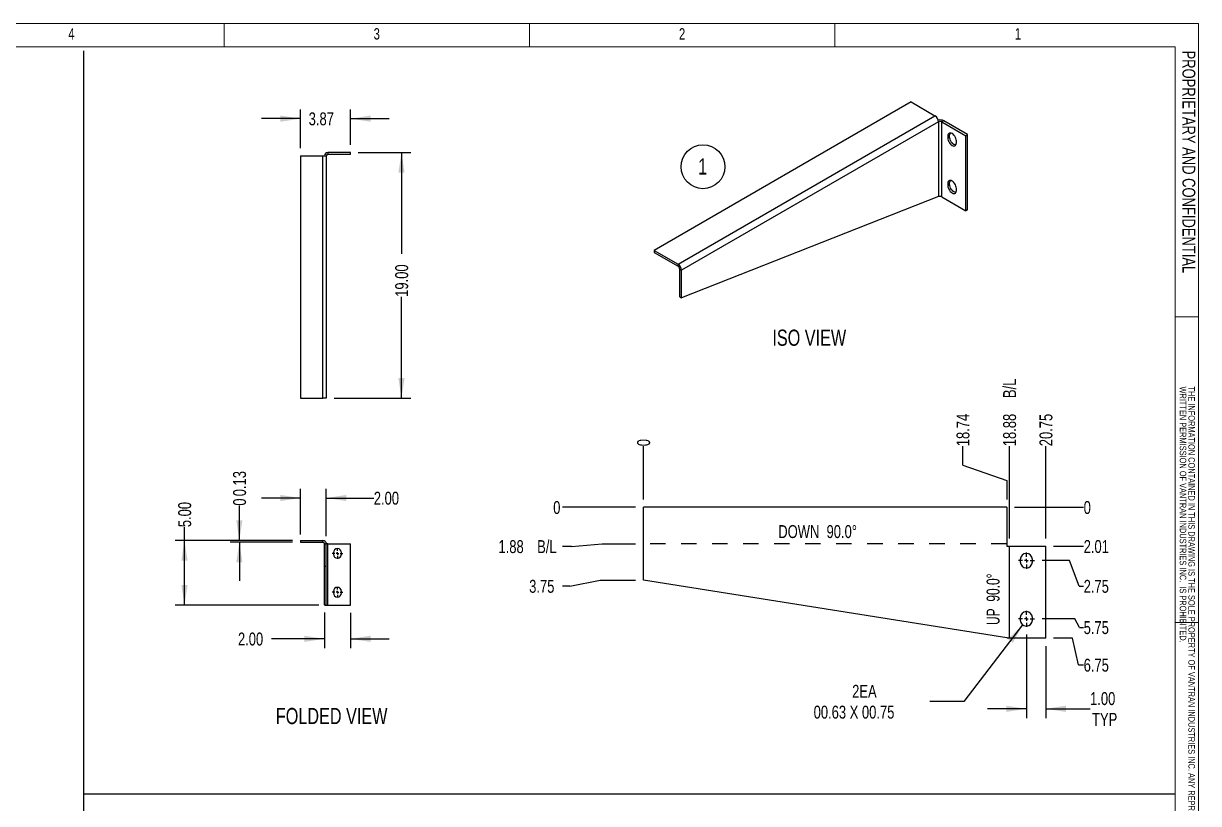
# Model space of a CAD drawing. Header units: inches. Extents: x 0 to 16.5, y 0 to 11.7.
# Drawn here: x 8.94 to 16.52, y 6.65 to 11.67 of the extents above; entities that cross this region are included whole.
import ezdxf

# ---------------------------------------------------------------- set-up
doc = ezdxf.new("R2010")
doc.units = ezdxf.units.IN
doc.header["$MEASUREMENT"] = 0
doc.linetypes.add('CENTERX2', pattern=[0.8, 0.5, -0.1, 0.1, -0.1])
doc.linetypes.add('HIDDEN', pattern=[0.075, 0.05, -0.025])
doc.layers.add('FORMAT', color=7, linetype='Continuous')
doc.styles.add('SLDTEXTSTYLE0', font='TXT', dxfattribs={"width": 0.75})
doc.styles.add('SLDTEXTSTYLE2', font='TXT', dxfattribs={"width": 0.694444})
doc.dimstyles.new('SLDDIMSTYLE10', dxfattribs={"dimtxt": 0.084961, "dimasz": 0.13, "dimexe": 0, "dimexo": 0.0625, "dimgap": 0.02124, "dimtad": 0, "dimtih": 1, "dimtoh": 1, "dimlfac": 8, "dimrnd": 1e-09, "dimzin": 12, "dimdsep": 46, "dimtxsty": 'SLDTEXTSTYLE0', "dimblk1": 'NONE', "dimblk2": 'NONE', "dimsah": 1, "dimcen": 0.09, "dimadec": 0, "dimazin": 3, "dimtfac": 1, "dimtofl": 0, "dimtmove": 0, "dimatfit": 3, "dimldrblk": 'NONE', "dimfxl": 0, "dimfrac": 2, "dimtolj": 1, "dimtzin": 12, "dimarcsym": 0})
doc.dimstyles.new('SLDDIMSTYLE11', dxfattribs={"dimtxt": 0.084961, "dimasz": 0.13, "dimexe": 0, "dimexo": 0.0625, "dimgap": 0.02124, "dimtad": 0, "dimtih": 1, "dimtoh": 1, "dimlfac": 8, "dimrnd": 1e-09, "dimzin": 12, "dimdsep": 46, "dimtxsty": 'SLDTEXTSTYLE0', "dimblk1": 'NONE', "dimblk2": 'NONE', "dimsah": 1, "dimcen": 0.09, "dimadec": 0, "dimazin": 3, "dimtfac": 1, "dimtofl": 0, "dimtmove": 0, "dimatfit": 3, "dimldrblk": 'NONE', "dimfxl": 0, "dimfrac": 2, "dimtolj": 1, "dimtzin": 12, "dimarcsym": 0})
doc.dimstyles.new('SLDDIMSTYLE12', dxfattribs={"dimtxt": 0.084961, "dimasz": 0.13, "dimexe": 0, "dimexo": 0.0625, "dimgap": 0.02124, "dimtad": 0, "dimlfac": 8, "dimrnd": 1e-09, "dimzin": 4, "dimdsep": 46, "dimtxsty": 'SLDTEXTSTYLE0', "dimsah": 1, "dimcen": 0.09, "dimadec": 0, "dimazin": 1, "dimtfac": 1, "dimtmove": 0, "dimatfit": 0, "dimfxl": 0, "dimfrac": 2, "dimtolj": 1, "dimtzin": 12, "dimarcsym": 0})
doc.dimstyles.new('SLDDIMSTYLE13', dxfattribs={"dimtxt": 0.084961, "dimasz": 0.13, "dimexe": 0, "dimexo": 0.0625, "dimgap": 0.02124, "dimtad": 0, "dimtih": 1, "dimtoh": 1, "dimlfac": 8, "dimrnd": 1e-09, "dimzin": 12, "dimdsep": 46, "dimtxsty": 'SLDTEXTSTYLE0', "dimsah": 1, "dimcen": 0, "dimadec": 0, "dimazin": 3, "dimtfac": 1, "dimtofl": 0, "dimtmove": 0, "dimatfit": 3, "dimfxl": 0, "dimfrac": 2, "dimtolj": 1, "dimtzin": 12, "dimarcsym": 0})
doc.dimstyles.new('SLDDIMSTYLE14', dxfattribs={"dimtxt": 0.084961, "dimasz": 0.13, "dimexe": 0, "dimexo": 0.0625, "dimgap": 0.02124, "dimtad": 0, "dimlfac": 12, "dimrnd": 1e-09, "dimzin": 4, "dimdsep": 46, "dimtxsty": 'SLDTEXTSTYLE0', "dimsah": 1, "dimcen": 0.09, "dimadec": 0, "dimazin": 1, "dimtfac": 1, "dimtofl": 0, "dimtmove": 0, "dimatfit": 3, "dimfxl": 0, "dimfrac": 2, "dimtolj": 1, "dimtzin": 12, "dimarcsym": 0})
doc.dimstyles.new('SLDDIMSTYLE15', dxfattribs={"dimtxt": 0.084961, "dimasz": 0.13, "dimexe": 0, "dimexo": 0.0625, "dimgap": 0.02124, "dimtad": 0, "dimlfac": 12, "dimrnd": 1e-09, "dimzin": 4, "dimdsep": 46, "dimtxsty": 'SLDTEXTSTYLE0', "dimsah": 1, "dimcen": 0.09, "dimadec": 0, "dimazin": 1, "dimtfac": 1, "dimtmove": 0, "dimatfit": 0, "dimfxl": 0, "dimfrac": 2, "dimtolj": 1, "dimtzin": 12, "dimarcsym": 0})
doc.dimstyles.new('SLDDIMSTYLE16', dxfattribs={"dimtxt": 0.084961, "dimasz": 0.13, "dimexe": 0, "dimexo": 0.0625, "dimgap": 0.02124, "dimtad": 0, "dimlfac": 12, "dimrnd": 1e-09, "dimdsep": 46, "dimtxsty": 'SLDTEXTSTYLE0', "dimsah": 1, "dimcen": 0.09, "dimadec": 0, "dimazin": 2, "dimtfac": 1, "dimtmove": 0, "dimatfit": 0, "dimfxl": 0, "dimfrac": 2, "dimtolj": 1, "dimtzin": 12, "dimarcsym": 0})
doc.dimstyles.new('SLDDIMSTYLE17', dxfattribs={"dimtxt": 0.084961, "dimasz": 0.13, "dimexe": 0, "dimexo": 0.0625, "dimgap": 0.02124, "dimtad": 0, "dimlfac": 12, "dimrnd": 1e-09, "dimzin": 12, "dimdsep": 46, "dimtxsty": 'SLDTEXTSTYLE0', "dimsah": 1, "dimcen": 0.09, "dimadec": 0, "dimazin": 3, "dimtfac": 1, "dimtmove": 0, "dimatfit": 0, "dimfxl": 0, "dimfrac": 2, "dimtolj": 1, "dimtzin": 12, "dimarcsym": 0})
doc.dimstyles.new('SLDDIMSTYLE9', dxfattribs={"dimtxt": 0.084961, "dimasz": 0.13, "dimexe": 0, "dimexo": 0.0625, "dimgap": 0.02124, "dimtad": 0, "dimtih": 1, "dimtoh": 1, "dimdec": 0, "dimlfac": 8, "dimrnd": 1e-09, "dimdsep": 46, "dimtxsty": 'SLDTEXTSTYLE0', "dimblk1": 'NONE', "dimblk2": 'NONE', "dimsah": 1, "dimcen": 0.09, "dimadec": 0, "dimazin": 2, "dimtfac": 1, "dimtdec": 0, "dimtofl": 0, "dimtmove": 0, "dimatfit": 3, "dimldrblk": 'NONE', "dimfxl": 0, "dimfrac": 2, "dimtolj": 1, "dimtzin": 12, "dimarcsym": 0})

# ---------------------------------------------------------------- blocks, each defined once
blk = doc.blocks.new('SW_NOTE_0')
at = {"color": 0, "linetype": 'Continuous', "lineweight": 0, "attachment_point": 1, "rotation": 270, "style": 'SLDTEXTSTYLE0'}
for s, insert, char_height in [('WRITTEN PERMISSION OF VANTRAN INDUSTRIES INC.  IS PROHIBITED.', (-0.0018, 0), 0.041667), ('THE INFORMATION CONTAINED IN THIS DRAWING IS THE SOLE PROPERTY OF VANTRAN INDUSTRIES INC. ANY REPRODUCTION IN PART OR AS A WHOLE WITHOUT  THE', (0.0537, 0), 0.0416667)]:
    blk.add_mtext(s, dxfattribs=dict(at, insert=insert, char_height=char_height))
blk = doc.blocks.new('Drawing View16')
at = {"color": 7, "linetype": 'Continuous', "lineweight": 25}
for p, q in [((-2.5078, 0.2422), (-2.5078, 0.7109)), ((-0.1653, 0.7109), (-2.5078, 0.7109)), ((-0.1653, 0.7109), (-0.1653, 0.4597)), ((-0.1653, 0.4597), (0.0859, 0.4597)), ((0.0859, -0.1328), (0.0859, 0.4597)), ((-0.0781, 0.375), (-0.0781, 0.3594)), ((0, 0.3594), (0, 0.375)), ((-0.1653, -0.1303), (-2.5078, 0.2422)), ((-0.0781, 0), (-0.0781, -0.0156)), ((0, -0.0156), (0, 0)), ((0.0859, -0.1328), (-0.1545, -0.1328))]:
    blk.add_line(p, q, dxfattribs=at)
for centre, start, end in [((-0.0391, 0.375), 0, 180), ((-0.0391, 0.3594), 180, 0), ((-0.0391, 0), 0, 180), ((-0.0391, -0.0156), 180, 0)]:
    blk.add_arc(centre, 0.0391, start, end, dxfattribs=at)
blk.add_open_spline([(-0.1545, -0.1328), (-0.1552, -0.1327), (-0.1567, -0.1323), (-0.1592, -0.1318), (-0.1621, -0.1311), (-0.1642, -0.1306), (-0.1653, -0.1303)], degree=3, knots=[0, 0, 0, 0, 0.193839, 0.425111, 0.693829, 1, 1, 1, 1], dxfattribs=at)
blk = doc.blocks.new('_D_18')
at = {"layer": 'FORMAT'}
blk.add_line((12.9381, 8.6064), (12.9381, 8.9501), dxfattribs=at)
at = {"layer": 'FORMAT', "insert": (12.8977, 8.9501), "char_height": 0.0833, "attachment_point": 1, "rotation": 90, "style": 'SLDTEXTSTYLE0'}
blk.add_mtext('0', dxfattribs=at)
blk = doc.blocks.new('_None')
blk = doc.blocks.new('_D_19')
at = {"layer": 'FORMAT'}
for p, q in [((14.9969, 8.829), (14.9969, 8.9501)), ((14.9969, 8.829), (15.2807, 8.729)), ((15.2807, 8.729), (15.2807, 8.6064))]:
    blk.add_line(p, q, dxfattribs=at)
at = {"layer": 'FORMAT', "insert": (14.9566, 8.9501), "char_height": 0.08333, "attachment_point": 1, "rotation": 90, "style": 'SLDTEXTSTYLE0'}
blk.add_mtext('18.74', dxfattribs=at)
blk = doc.blocks.new('_D_20')
at = {"layer": 'FORMAT'}
blk.add_line((15.2975, 8.3552), (15.2975, 8.9501), dxfattribs=at)
at = {"layer": 'FORMAT', "char_height": 0.08333, "attachment_point": 1, "rotation": 90, "style": 'SLDTEXTSTYLE0'}
for s, insert in [('B/L', (15.2571, 9.2602)), ('18.88', (15.2571, 8.9501))]:
    blk.add_mtext(s, dxfattribs=dict(at, insert=insert))
blk = doc.blocks.new('_D_21')
at = {"layer": 'FORMAT'}
blk.add_line((15.5319, 8.3552), (15.5319, 8.9501), dxfattribs=at)
at = {"layer": 'FORMAT', "insert": (15.4915, 8.9501), "char_height": 0.08333, "attachment_point": 1, "rotation": 90, "style": 'SLDTEXTSTYLE0'}
blk.add_mtext('20.75', dxfattribs=at)
blk = doc.blocks.new('_D_22')
at = {"layer": 'FORMAT'}
blk.add_line((12.8881, 8.5564), (12.4172, 8.5564), dxfattribs=at)
at = {"layer": 'FORMAT', "insert": (12.3566, 8.5968), "char_height": 0.0833, "attachment_point": 1, "style": 'SLDTEXTSTYLE0'}
blk.add_mtext('0', dxfattribs=at)
blk = doc.blocks.new('_D_23')
at = {"layer": 'FORMAT'}
for p, q in [((12.475, 8.3045), (12.4172, 8.3045)), ((12.475, 8.3045), (12.6718, 8.322)), ((12.6718, 8.322), (12.8881, 8.322))]:
    blk.add_line(p, q, dxfattribs=at)
at = {"layer": 'FORMAT', "char_height": 0.08333, "attachment_point": 1, "style": 'SLDTEXTSTYLE0'}
for s, insert in [('1.88', (12.0038, 8.3449)), ('B/L', (12.2532, 8.3449))]:
    blk.add_mtext(s, dxfattribs=dict(at, insert=insert))
blk = doc.blocks.new('_D_24')
at = {"layer": 'FORMAT'}
for p, q in [((12.4634, 8.0485), (12.4172, 8.0485)), ((12.4634, 8.0485), (12.6603, 8.0877)), ((12.6603, 8.0877), (12.8881, 8.0877))]:
    blk.add_line(p, q, dxfattribs=at)
at = {"layer": 'FORMAT', "insert": (12.2016, 8.0889), "char_height": 0.08333, "attachment_point": 1, "style": 'SLDTEXTSTYLE0'}
blk.add_mtext('3.75', dxfattribs=at)
blk = doc.blocks.new('_D_25')
at = {"layer": 'FORMAT'}
blk.add_line((15.3307, 8.5564), (15.7764, 8.5564), dxfattribs=at)
at = {"layer": 'FORMAT', "insert": (15.7764, 8.5968), "char_height": 0.0833, "attachment_point": 1, "style": 'SLDTEXTSTYLE0'}
blk.add_mtext('0', dxfattribs=at)
blk = doc.blocks.new('_D_26')
at = {"layer": 'FORMAT'}
blk.add_line((15.5819, 8.3052), (15.7764, 8.3052), dxfattribs=at)
at = {"layer": 'FORMAT', "insert": (15.7764, 8.3456), "char_height": 0.08333, "attachment_point": 1, "style": 'SLDTEXTSTYLE0'}
blk.add_mtext('2.01', dxfattribs=at)
blk = doc.blocks.new('_D_27')
at = {"layer": 'FORMAT'}
for p, q in [((15.6854, 8.2127), (15.5084, 8.2127)), ((15.7468, 8.0485), (15.6854, 8.2127)), ((15.7468, 8.0485), (15.7764, 8.0485))]:
    blk.add_line(p, q, dxfattribs=at)
at = {"layer": 'FORMAT', "insert": (15.7764, 8.0889), "char_height": 0.08333, "attachment_point": 1, "style": 'SLDTEXTSTYLE0'}
blk.add_mtext('2.75', dxfattribs=at)
blk = doc.blocks.new('_D_28')
at = {"layer": 'FORMAT'}
for p, q in [((15.7195, 7.8377), (15.5084, 7.8377)), ((15.7502, 7.7826), (15.7195, 7.8377)), ((15.7502, 7.7826), (15.7764, 7.7826))]:
    blk.add_line(p, q, dxfattribs=at)
at = {"layer": 'FORMAT', "insert": (15.7764, 7.823), "char_height": 0.08333, "attachment_point": 1, "style": 'SLDTEXTSTYLE0'}
blk.add_mtext('5.75', dxfattribs=at)
blk = doc.blocks.new('_D_29')
at = {"layer": 'FORMAT'}
for p, q in [((15.7051, 7.7127), (15.5819, 7.7127)), ((15.7424, 7.5406), (15.7051, 7.7127)), ((15.7424, 7.5406), (15.7764, 7.5406))]:
    blk.add_line(p, q, dxfattribs=at)
at = {"layer": 'FORMAT', "insert": (15.7764, 7.5809), "char_height": 0.08333, "attachment_point": 1, "style": 'SLDTEXTSTYLE0'}
blk.add_mtext('6.75', dxfattribs=at)
blk = doc.blocks.new('_D_30')
at = {"layer": 'FORMAT'}
for p, q in [((15.4069, 7.7361), (15.4069, 7.1981)), ((15.5319, 7.6627), (15.5319, 7.1981)), ((15.4069, 7.2581), (15.1569, 7.2581)), ((15.5319, 7.2581), (15.8178, 7.2581))]:
    blk.add_line(p, q, dxfattribs=at)
for points in [[(15.4069, 7.2581), (15.2769, 7.2781), (15.2769, 7.2381)], [(15.5319, 7.2581), (15.6619, 7.2381), (15.6619, 7.2781)]]:
    blk.add_solid(points, dxfattribs=at)
at = {"layer": 'FORMAT', "char_height": 0.08333, "attachment_point": 1, "style": 'SLDTEXTSTYLE0'}
for s, insert in [('1.00', (15.8178, 7.3655)), ('TYP', (15.8305, 7.2314))]:
    blk.add_mtext(s, dxfattribs=dict(at, insert=insert))
blk = doc.blocks.new('_D_31')
at = {"layer": 'FORMAT'}
for p, q in [((15.383, 7.7989), (15.0032, 7.3049)), ((15.0032, 7.3049), (14.7845, 7.3049))]:
    blk.add_line(p, q, dxfattribs=at)
blk.add_solid([(15.383, 7.7989), (15.2879, 7.708), (15.3197, 7.6836)], dxfattribs=at)
at = {"layer": 'FORMAT', "attachment_point": 1, "style": 'SLDTEXTSTYLE0'}
for s, insert, char_height in [('2EA', (14.2839, 7.4123), 0.08333), ('00.63 X 00.75', (14.0356, 7.2782), 0.083333)]:
    blk.add_mtext(s, dxfattribs=dict(at, insert=insert, char_height=char_height))
blk = doc.blocks.new('SW_CENTERMARKSYMBOL_6')
at = {"layer": 'FORMAT', "color": 0}
for p, q in [((-0.025, 0), (-0.0516, 0)), ((0, 0), (-0.0125, 0)), ((0, 0.025), (0, 0.0516)), ((0, 0), (0, 0.0125)), ((0, 0), (0, -0.0125)), ((0, 0), (0.0125, 0)), ((0.025, 0), (0.0516, 0)), ((0, -0.025), (0, -0.0516))]:
    blk.add_line(p, q, dxfattribs=at)
blk = doc.blocks.new('SW_CENTERMARKSYMBOL_7')
at = {"layer": 'FORMAT', "color": 0, "linetype": 'CENTERX2'}
for p, q in [((-0.025, 0), (-0.0516, 0)), ((0, 0), (-0.0125, 0)), ((0, 0.025), (0, 0.0516)), ((0, 0), (0, 0.0125)), ((0, 0), (0, -0.0125)), ((0, 0), (0.0125, 0)), ((0.025, 0), (0.0516, 0)), ((0, -0.025), (0, -0.0516))]:
    blk.add_line(p, q, dxfattribs=at)
blk = doc.blocks.new('SW_CENTERMARKSYMBOL_8')
at = {"layer": 'FORMAT', "color": 0, "linetype": 'CENTERX2'}
for p, q in [((-0.025, 0), (-0.0516, 0)), ((0, 0), (-0.0125, 0)), ((0, 0.025), (0, 0.0516)), ((0, 0), (0, 0.0125)), ((0, 0), (0, -0.0125)), ((0, 0), (0.0125, 0)), ((0.025, 0), (0.0516, 0)), ((0, -0.025), (0, -0.0516))]:
    blk.add_line(p, q, dxfattribs=at)
blk = doc.blocks.new('Drawing View17')
at = {"color": 7, "linetype": 'Continuous', "lineweight": 25}
for p, q in [((-0.1555, 0.0216), (-0.0104, 0.0216)), ((-0.1555, 0.0216), (-0.1555, 0.0104)), ((-0.1555, 0.0104), (-0.0104, 0.0104)), ((-0.0104, 0.0104), (-0.0104, 0.0216)), ((0, 0), (0.0112, 0)), ((0, -0.145), (0, 0)), ((0.0112, -0.145), (0.0112, 0)), ((0.0216, 0), (0.0112, 0)), ((0.0216, -0.395), (0.0216, 0)), ((0.0216, 0), (0.1667, 0)), ((0.0573, -0.0565), (0.0573, -0.0669)), ((0.1094, -0.0669), (0.1094, -0.0565)), ((0.1667, -0.395), (0.1667, 0)), ((0, -0.145), (0.0112, -0.145)), ((0, -0.3934), (0, -0.145)), ((0.0112, -0.3934), (0.0112, -0.145)), ((0.0573, -0.3065), (0.0573, -0.3169)), ((0.1094, -0.3169), (0.1094, -0.3065)), ((0, -0.3934), (0.0112, -0.3934)), ((0.0027, -0.395), (0.0125, -0.395)), ((0.0125, -0.395), (0.0216, -0.395)), ((0.0216, -0.395), (0.1667, -0.395))]:
    blk.add_line(p, q, dxfattribs=at)
for centre, radius, start, end in [((-0.0104, 0), 0.0216, 0, 90), ((-0.0104, 0), 0.0104, 0, 90), ((0.0833, -0.0565), 0.026, 0, 180), ((0.0833, -0.0669), 0.026, 180, 0), ((0.0833, -0.3065), 0.026, 0, 180), ((0.0833, -0.3169), 0.026, 180, 0)]:
    blk.add_arc(centre, radius, start, end, dxfattribs=at)
for major_axis, ratio in [((0.0216, 0), 0.15902), ((0.0104, 0), 0.330126)]:
    blk.add_ellipse((0.0216, -0.3934), major_axis=major_axis, ratio=ratio, start_param=3.141593, end_param=3.644181, dxfattribs=at)
blk = doc.blocks.new('_D_32')
at = {"layer": 'FORMAT'}
for p, q in [((9.9794, 8.3429), (9.9794, 8.4284)), ((10.6768, 8.3429), (9.9194, 8.3429)), ((9.9794, 7.9262), (9.9794, 8.3429)), ((10.8448, 7.9262), (9.9194, 7.9262))]:
    blk.add_line(p, q, dxfattribs=at)
for points in [[(9.9794, 8.3429), (9.9594, 8.2129), (9.9994, 8.2129)], [(9.9794, 7.9262), (9.9994, 8.0562), (9.9594, 8.0562)]]:
    blk.add_solid(points, dxfattribs=at)
at = {"layer": 'FORMAT', "insert": (9.939, 8.4284), "char_height": 0.08333, "attachment_point": 1, "rotation": 90, "style": 'SLDTEXTSTYLE0'}
blk.add_mtext('5.00', dxfattribs=at)
blk = doc.blocks.new('_D_33')
at = {"layer": 'FORMAT'}
for p, q in [((10.8823, 7.8779), (10.8823, 7.649)), ((11.049, 7.8762), (11.049, 7.649)), ((10.8823, 7.709), (10.5397, 7.709)), ((11.049, 7.709), (11.299, 7.709))]:
    blk.add_line(p, q, dxfattribs=at)
for points in [[(10.8823, 7.709), (10.7523, 7.729), (10.7523, 7.689)], [(11.049, 7.709), (11.179, 7.689), (11.179, 7.729)]]:
    blk.add_solid(points, dxfattribs=at)
at = {"layer": 'FORMAT', "insert": (10.3241, 7.7494), "char_height": 0.08333, "attachment_point": 1, "style": 'SLDTEXTSTYLE0'}
blk.add_mtext('2.00', dxfattribs=at)
blk = doc.blocks.new('_D_34')
at = {"layer": 'FORMAT'}
for p, q in [((10.7268, 8.3817), (10.7268, 8.6765)), ((10.8935, 8.3712), (10.8935, 8.6765)), ((10.7268, 8.6165), (10.4768, 8.6165)), ((10.8935, 8.6165), (11.1999, 8.6165))]:
    blk.add_line(p, q, dxfattribs=at)
for points in [[(10.7268, 8.6165), (10.5968, 8.6365), (10.5968, 8.5965)], [(10.8935, 8.6165), (11.0235, 8.5965), (11.0235, 8.6365)]]:
    blk.add_solid(points, dxfattribs=at)
at = {"layer": 'FORMAT', "insert": (11.1999, 8.6569), "char_height": 0.08333, "attachment_point": 1, "style": 'SLDTEXTSTYLE0'}
blk.add_mtext('2.00', dxfattribs=at)
blk = doc.blocks.new('_D_35')
at = {"layer": 'FORMAT'}
for p, q in [((10.3331, 8.3429), (10.3331, 8.5669)), ((10.6768, 8.3429), (10.2731, 8.3429)), ((10.6768, 8.3317), (10.2731, 8.3317)), ((10.3331, 8.3317), (10.3331, 8.0817))]:
    blk.add_line(p, q, dxfattribs=at)
for points in [[(10.3331, 8.3429), (10.3531, 8.4729), (10.3131, 8.4729)], [(10.3331, 8.3317), (10.3131, 8.2017), (10.3531, 8.2017)]]:
    blk.add_solid(points, dxfattribs=at)
at = {"layer": 'FORMAT', "attachment_point": 1, "rotation": 90, "style": 'SLDTEXTSTYLE0'}
for s, insert, char_height in [('0.13', (10.2928, 8.6276), 0.08333), ('0', (10.2928, 8.5669), 0.0833)]:
    blk.add_mtext(s, dxfattribs=dict(at, insert=insert, char_height=char_height))
blk = doc.blocks.new('SW_CENTERMARKSYMBOL_9')
at = {"layer": 'FORMAT', "color": 0, "linetype": 'CENTERX2'}
for p, q in [((-0.0167, 0), (-0.0344, 0)), ((0, 0), (-0.0083, 0)), ((0, 0.0167), (0, 0.0344)), ((0, 0), (0, 0.0083)), ((0, 0), (0, -0.0083)), ((0, 0), (0.0083, 0)), ((0.0167, 0), (0.0344, 0)), ((0, -0.0167), (0, -0.0344))]:
    blk.add_line(p, q, dxfattribs=at)
blk = doc.blocks.new('SW_CENTERMARKSYMBOL_10')
at = {"layer": 'FORMAT', "color": 0, "linetype": 'CENTERX2'}
for p, q in [((-0.0167, 0), (-0.0344, 0)), ((0, 0), (-0.0083, 0)), ((0, 0.0167), (0, 0.0344)), ((0, 0), (0, 0.0083)), ((0, 0), (0, -0.0083)), ((0, 0), (0.0083, 0)), ((0.0167, 0), (0.0344, 0)), ((0, -0.0167), (0, -0.0344))]:
    blk.add_line(p, q, dxfattribs=at)
blk = doc.blocks.new('Drawing View18')
at = {"color": 7, "linetype": 'Continuous', "lineweight": 25}
for p, q in [((-0.145, 1.5617), (0, 1.5617)), ((-0.145, 1.5617), (-0.145, 0)), ((0, 0), (0, 1.5617)), ((0, 1.5617), (0.0216, 1.5617)), ((0.0216, 1.5617), (0.0216, 0)), ((0.032, 1.5833), (0.032, 1.5721)), ((0.1771, 1.5833), (0.032, 1.5833)), ((0.032, 1.5721), (0.1771, 1.5721)), ((0.1771, 1.5721), (0.1771, 1.5833)), ((-0.145, 0), (0, 0)), ((0.0216, 0), (0, 0))]:
    blk.add_line(p, q, dxfattribs=at)
for radius in [0.0216, 0.0104]:
    blk.add_arc((0.032, 1.5617), radius, 90, 180, dxfattribs=at)
blk = doc.blocks.new('_D_36')
at = {"layer": 'FORMAT'}
for p, q in [((11.099, 10.8426), (11.4383, 10.8426)), ((11.3783, 10.8426), (11.3783, 10.189)), ((11.3783, 9.2592), (11.3783, 9.9128)), ((10.9435, 9.2592), (11.4383, 9.2592))]:
    blk.add_line(p, q, dxfattribs=at)
for points in [[(11.3783, 10.8426), (11.3583, 10.7126), (11.3983, 10.7126)], [(11.3783, 9.2592), (11.3983, 9.3892), (11.3583, 9.3892)]]:
    blk.add_solid(points, dxfattribs=at)
at = {"layer": 'FORMAT', "insert": (11.3379, 9.9128), "char_height": 0.08333, "attachment_point": 1, "rotation": 90, "style": 'SLDTEXTSTYLE0'}
blk.add_mtext('19.00', dxfattribs=at)
blk = doc.blocks.new('_D_37')
at = {"layer": 'FORMAT'}
for p, q in [((10.7268, 11.0611), (10.4768, 11.0611)), ((10.7268, 10.8709), (10.7268, 11.1211)), ((11.049, 10.8926), (11.049, 11.1211)), ((11.049, 11.0611), (11.299, 11.0611))]:
    blk.add_line(p, q, dxfattribs=at)
for points in [[(10.7268, 11.0611), (10.5968, 11.0811), (10.5968, 11.0411)], [(11.049, 11.0611), (11.179, 11.0411), (11.179, 11.0811)]]:
    blk.add_solid(points, dxfattribs=at)
at = {"layer": 'FORMAT', "insert": (10.7801, 11.1015), "char_height": 0.08333, "attachment_point": 1, "style": 'SLDTEXTSTYLE0'}
blk.add_mtext('3.87', dxfattribs=at)
blk = doc.blocks.new('Drawing View19')
at = {"color": 7, "linetype": 'Continuous', "lineweight": 25}
for p, q in [((1.4797, 1.0848), (-0.1768, 0.1285)), ((1.4797, 1.0848), (1.6335, 0.996)), ((-0.0229, 0.0397), (1.6335, 0.996)), ((1.6564, 0.9562), (0, 0)), ((1.6564, 0.9562), (1.6564, 0.4744)), ((1.6904, 0.9631), (1.6785, 0.9562)), ((1.6785, 0.4724), (1.6785, 0.9562)), ((1.6785, 0.9562), (1.8324, 0.8674)), ((1.8443, 0.8743), (1.6904, 0.9631)), ((1.7164, 0.8652), (1.7283, 0.8721)), ((1.7164, 0.8652), (1.7164, 0.8524)), ((1.7164, 0.8524), (1.7283, 0.8593)), ((1.7283, 0.8593), (1.7283, 0.8721)), ((1.7716, 0.8206), (1.7716, 0.8333)), ((1.8324, 0.8674), (1.8443, 0.8743)), ((1.8324, 0.3836), (1.8324, 0.8674)), ((1.8443, 0.3904), (1.8443, 0.8743)), ((1.7164, 0.559), (1.7283, 0.5659)), ((1.7164, 0.559), (1.7164, 0.5462)), ((1.7164, 0.5462), (1.7283, 0.5531)), ((1.7283, 0.5531), (1.7283, 0.5659)), ((1.6564, 0.4744), (0, -0.1776)), ((1.6785, 0.4724), (1.8324, 0.3836)), ((1.7716, 0.5144), (1.7716, 0.5271)), ((1.8443, 0.3904), (1.8324, 0.3836)), ((-0.1768, 0.1285), (-0.0229, 0.0397)), ((-0.1768, 0.1285), (-0.1768, 0.1148)), ((-0.1768, 0.1148), (-0.0229, 0.026)), ((-0.0229, 0.026), (-0.0229, 0.0397)), ((-0.0119, 0.0069), (0, 0)), ((-0.0119, -0.1708), (-0.0119, 0.0069)), ((0, -0.1776), (0, 0)), ((-0.0119, -0.1708), (0, -0.1776))]:
    blk.add_line(p, q, dxfattribs=at)
at = {"color": 7, "linetype": 'Continuous', "lineweight": 25, "flags": 128}
for points in [[(1.7716, 0.8333), (1.7709, 0.8408), (1.7689, 0.8487), (1.7656, 0.8567), (1.7612, 0.8643), (1.756, 0.8711), (1.7501, 0.8768), (1.744, 0.8812), (1.7378, 0.8839), (1.732, 0.8849), (1.7268, 0.8841), (1.7224, 0.8816), (1.7191, 0.8775), (1.7171, 0.8719), (1.7164, 0.8652)], [(1.7164, 0.8524), (1.7171, 0.8449), (1.7191, 0.837), (1.7224, 0.8291), (1.7268, 0.8215), (1.732, 0.8147), (1.7378, 0.809), (1.744, 0.8046), (1.7501, 0.8019), (1.756, 0.8008), (1.7612, 0.8016), (1.7656, 0.8041), (1.7689, 0.8083), (1.7709, 0.8139), (1.7716, 0.8206)], [(1.7685, 0.8077), (1.7679, 0.8077), (1.762, 0.8087), (1.7559, 0.8115), (1.7497, 0.8158), (1.7439, 0.8215), (1.7387, 0.8284), (1.7343, 0.8359), (1.731, 0.8439), (1.7289, 0.8518), (1.7283, 0.8593)], [(1.7716, 0.5271), (1.7709, 0.5346), (1.7689, 0.5425), (1.7656, 0.5505), (1.7612, 0.5581), (1.756, 0.5649), (1.7501, 0.5706), (1.744, 0.575), (1.7378, 0.5777), (1.732, 0.5787), (1.7268, 0.5779), (1.7224, 0.5754), (1.7191, 0.5713), (1.7171, 0.5657), (1.7164, 0.559)], [(1.7164, 0.5462), (1.7171, 0.5387), (1.7191, 0.5308), (1.7224, 0.5229), (1.7268, 0.5153), (1.732, 0.5085), (1.7378, 0.5027), (1.744, 0.4984), (1.7501, 0.4957), (1.756, 0.4946), (1.7612, 0.4954), (1.7656, 0.4979), (1.7689, 0.5021), (1.7709, 0.5077), (1.7716, 0.5144)], [(1.7685, 0.5015), (1.7679, 0.5015), (1.762, 0.5025), (1.7559, 0.5053), (1.7497, 0.5096), (1.7439, 0.5153), (1.7387, 0.5222), (1.7343, 0.5297), (1.731, 0.5377), (1.7289, 0.5456), (1.7283, 0.5531)]]:
    blk.add_lwpolyline(points, dxfattribs=at)
at = {"color": 7, "linetype": 'Continuous', "lineweight": 25}
for centre, radius, start, end in [((1.6066, 0.954), 0.0499, 2.60548, 57.39452), ((1.6673, 0.9175), 0.0512, 63.09462, 104.13888), ((1.6675, 0.9349), 0.024, 62.60967, 117.39033), ((1.7519, 0.8732), 0.0236, 150.31525, 182.77616), ((1.7519, 0.567), 0.0236, 150.31525, 182.77616), ((1.6675, 0.451), 0.0241, 62.68379, 100.45625), ((-0.0498, -0.0023), 0.0499, 2.60548, 57.39452), ((-0.0359, 0.0058), 0.024, 2.60548, 57.39452)]:
    blk.add_arc(centre, radius, start, end, dxfattribs=at)
blk.add_ellipse((1.6675, 0.468), major_axis=(0.0156, -0.0035), ratio=0.370945, start_param=1.935965, end_param=2.438553, dxfattribs=at)
blk = doc.blocks.new('SW_NOTE_0_4')
at = {"layer": 'FORMAT', "color": 0}
blk.add_circle((0.0379, 0.0803), 0.1412, dxfattribs=at)
at = {"layer": 'FORMAT', "color": 0, "insert": (0.0358, 0.1343), "char_height": 0.1042, "attachment_point": 2, "style": 'SLDTEXTSTYLE0'}
blk.add_mtext('1', dxfattribs=at)

msp = doc.modelspace()

# ---------------------------------------------------------------- linework, layer by layer
at = {"color": 7, "linetype": 'Continuous', "lineweight": 18}
for p, q in [((0.0187, 11.67421), (16.51673, 11.67421)), ((10.23622, 11.52421), (10.23622, 11.67421)), ((12.20472, 11.52421), (12.20472, 11.67421)), ((14.17323, 11.52421), (14.17323, 11.67421)), ((16.51673, 11.67421), (16.51673, 0.0187)), ((0.1687, 11.52421), (16.36673, 11.52421)), ((16.36673, 11.52421), (16.36673, 0.1687)), ((16.36673, 9.78346), (16.51673, 9.78346)), ((16.36673, 7.81496), (16.51673, 7.81496))]:
    msp.add_line(p, q, dxfattribs=at)
at = {"color": 7, "linetype": 'HIDDEN'}
msp.add_line((15.28067, 8.32204), (12.93811, 8.32204), dxfattribs=at)
at = {"color": 7, "linetype": 'Continuous'}
msp.add_line((15.29748, 7.71267), (15.29748, 8.30523), dxfattribs=at)
at = {"layer": 'FORMAT'}
for p, q in [((9.32771, 11.49832), (9.32771, 0.52157)), ((9.32771, 6.71108), (16.36735, 6.71108))]:
    msp.add_line(p, q, dxfattribs=at)

# ---------------------------------------------------------------- block references
at = {"color": 7, "linetype": 'Continuous', "lineweight": 25}
for name, p in [('Drawing View19', (13.18403, 10.08397)), ('Drawing View18', (10.87187, 9.25923)), ('Drawing View16', (15.44592, 7.84548)), ('Drawing View17', (10.88229, 8.32125))]:
    msp.add_blockref(name, p, dxfattribs=at)
at = {"color": 7, "linetype": 'Continuous', "lineweight": 0}
msp.add_blockref('SW_NOTE_0', (16.43964, 9.33498), dxfattribs=at)
at = {"layer": 'FORMAT'}
for name, p in [('SW_NOTE_0_4', (13.28436, 10.67074)), ('SW_CENTERMARKSYMBOL_6', (15.40686, 8.21267))]:
    msp.add_blockref(name, p, dxfattribs=at)
at = {"layer": 'FORMAT', "linetype": 'CENTERX2'}
for name, p in [('SW_CENTERMARKSYMBOL_10', (10.96562, 8.25954)), ('SW_CENTERMARKSYMBOL_8', (15.40686, 8.21267)), ('SW_CENTERMARKSYMBOL_9', (10.96562, 8.00954)), ('SW_CENTERMARKSYMBOL_7', (15.40686, 7.83767))]:
    msp.add_blockref(name, p, dxfattribs=at)

# ---------------------------------------------------------------- texts
at = {"color": 7, "linetype": 'Continuous', "lineweight": 0, "attachment_point": 2, "style": 'SLDTEXTSTYLE0'}
for s, insert, char_height in [('4', (9.2505, 11.64401), 0.07292), ('3', (11.219, 11.64401), 0.07292), ('2', (13.18751, 11.64401), 0.07292), ('1', (15.35286, 11.64401), 0.07292), ('DOWN  90.0°', (14.06139, 8.44176), 0.0833333)]:
    msp.add_mtext(s, dxfattribs=dict(at, insert=insert, char_height=char_height))
at = {"color": 7, "linetype": 'Continuous', "lineweight": 0}
for s, insert, char_height, attachment_point, rotation, style in [('PROPRIETARY AND CONFIDENTIAL', (16.49631, 11.4998), 0.0833333, 1, 270, 'SLDTEXTSTYLE0'), ('UP  90.0°', (15.15073, 7.96376), 0.083333, 2, 90, 'SLDTEXTSTYLE2')]:
    msp.add_mtext(s, dxfattribs=dict(at, insert=insert, char_height=char_height, attachment_point=attachment_point, rotation=rotation, style=style))
at = {"layer": 'FORMAT', "attachment_point": 1, "style": 'SLDTEXTSTYLE0'}
for s, insert, char_height in [('ISO VIEW', (13.76945, 9.70157), 0.104167), ('FOLDED VIEW', (10.56833, 7.26362), 0.1041667)]:
    msp.add_mtext(s, dxfattribs=dict(at, insert=insert, char_height=char_height))

# ---------------------------------------------------------------- dimensions: what is measured, and where the dimension line sits
at = {"layer": 'FORMAT'}
for base, p1, p2, dimstyle, picture, middle in [((11.04895, 11.0611), (10.72683, 10.82094), (11.04895, 10.84256), 'SLDDIMSTYLE17', '_D_37', (10.88789, 11.0611)), ((10.72683, 8.61652), (10.8935, 8.32125), (10.72683, 8.33167), 'SLDDIMSTYLE15', '_D_34', (11.30768, 8.61652)), ((11.04895, 7.709), (10.88229, 7.92786), (11.04895, 7.92621), 'SLDDIMSTYLE15', '_D_33', (10.43194, 7.709))]:
    dim = msp.add_linear_dim(base=base, p1=p1, p2=p2, dimstyle=dimstyle, dxfattribs=at)
    dim.commit()
    dim.dimension.update_dxf_attribs({"geometry": picture, "text_midpoint": middle, "dimtype": 160})
for base, p1, p2, picture, middle in [((11.37831, 10.84256), (10.8935, 9.25923), (11.04895, 10.84256), '_D_36', (11.37831, 10.05089)), ((9.97936, 7.92621), (10.72683, 8.34287), (10.89478, 7.92621), '_D_32', (9.97936, 8.53616))]:
    dim = msp.add_linear_dim(base=base, p1=p1, p2=p2, angle=90, dimstyle='SLDDIMSTYLE14', dxfattribs=at)
    dim.commit()
    dim.dimension.update_dxf_attribs({"geometry": picture, "text_midpoint": middle, "dimtype": 160})
for feature_location, offset, dtype, picture, middle in [((15.2974834758, 8.305227817), (0, 0.6448882874), 1, '_D_20', (15.2974834758, 9.1871531361)), ((12.9381084758, 8.322040317), (-0.5208745491, -0.0175179034), 0, '_D_23', (12.210520978, 8.3045224136))]:
    dim = msp.add_ordinate_dim(feature_location=feature_location, offset=offset, dtype=dtype, origin=(12.9381084758, 8.556415317), text='<> B/L', dimstyle='SLDDIMSTYLE11', dxfattribs=at)
    dim.commit()
    dim.dimension.update_dxf_attribs({"geometry": picture, "text_midpoint": middle})
for feature_location, offset, dtype, origin, dimstyle, picture, middle in [((15.28067, 8.55642), (-0.28375, 0.3937), 1, (12.93811, 8.55642), 'SLDDIMSTYLE10', '_D_19', (14.99692, 9.08823)), ((15.53186, 8.30523), (0, 0.64489), 1, (12.93811, 8.55642), 'SLDDIMSTYLE10', '_D_21', (15.53186, 9.08823)), ((12.9381084758, 8.556415317), (0, 0.3937007874), 1, (12.9381084758, 8.556415317), 'SLDDIMSTYLE9', '_D_18', (12.9381084758, 8.9804401782)), ((12.9381084758, 8.556415317), (-0.5208745491, 0), 0, (12.9381084758, 8.556415317), 'SLDDIMSTYLE9', '_D_22', (12.3869098528, 8.556415317)), ((15.2806709758, 8.556415317), (0.4957081372, 0), 0, (15.2806709758, 8.556415317), 'SLDDIMSTYLE9', '_D_25', (15.8067031869, 8.556415317)), ((12.93811, 8.08767), (-0.52087, -0.03917), 0, (12.93811, 8.55642), 'SLDDIMSTYLE10', '_D_24', (12.30944, 8.04849)), ((15.53186, 8.30523), (0.24452, 0), 0, (15.28067, 8.55642), 'SLDDIMSTYLE10', '_D_26', (15.88417, 8.30523)), ((15.45842, 8.21267), (0.31796, -0.16417), 0, (15.28067, 8.55642), 'SLDDIMSTYLE11', '_D_27', (15.88417, 8.04849)), ((15.45842, 7.83767), (0.31796, -0.05507), 0, (15.28067, 8.55642), 'SLDDIMSTYLE11', '_D_28', (15.88417, 7.78259)), ((15.53186, 7.71267), (0.24452, -0.17209), 0, (15.28067, 8.55642), 'SLDDIMSTYLE10', '_D_29', (15.88417, 7.54057))]:
    dim = msp.add_ordinate_dim(feature_location=feature_location, offset=offset, dtype=dtype, origin=origin, dimstyle=dimstyle, dxfattribs=at)
    dim.commit()
    dim.dimension.update_dxf_attribs({"geometry": picture, "text_midpoint": middle})
dim = msp.add_linear_dim(base=(10.33313, 8.33167), p1=(10.72683, 8.34287), p2=(10.72683, 8.33167), angle=90, text='0<>', dimstyle='SLDDIMSTYLE16', dxfattribs=at)
dim.commit()
dim.dimension.update_dxf_attribs({"geometry": '_D_35', "text_midpoint": (10.33313, 8.70507), "dimtype": 160})
dim = msp.add_radius_dim(center=(15.40686, 7.82985), mpoint=(15.38305, 7.79889), text='2EA\\P0<> X 0.75\\P', dimstyle='SLDDIMSTYLE13', override={"dimpost": '<>'}, dxfattribs=at)
dim.commit()
dim.dimension.update_dxf_attribs({"geometry": '_D_31', "text_midpoint": (14.37876, 7.30492), "dimtype": 164})
dim = msp.add_linear_dim(base=(15.40686, 7.25812), p1=(15.53186, 7.71267), p2=(15.40686, 7.7861), text='<>\\PTYP', dimstyle='SLDDIMSTYLE12', dxfattribs=at)
dim.commit()
dim.dimension.update_dxf_attribs({"geometry": '_D_30', "text_midpoint": (15.92556, 7.25812), "dimtype": 160})

doc.saveas('drawing.dxf')
